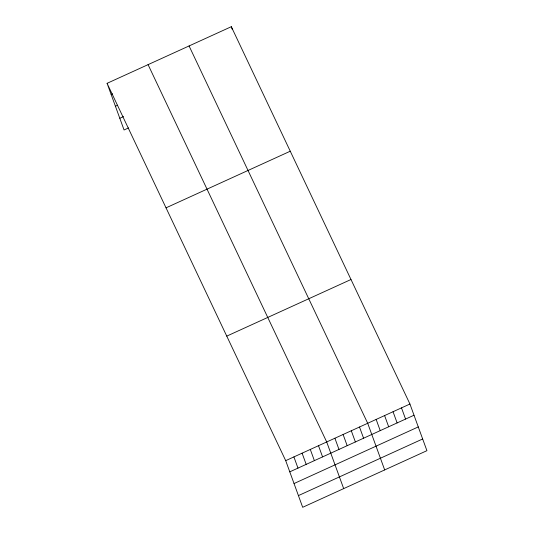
<?xml version="1.0" encoding="UTF-8"?>
<svg xmlns="http://www.w3.org/2000/svg" width="534" height="534" viewBox="0 0 534 534"><rect width="100%" height="100%" fill="white"/><g stroke="black" fill="none" stroke-linecap="round" stroke-linejoin="round"><path stroke-width="0.8" d="M107.08 83.324L231.315 26.7L409.938 404.024L426.92 450.676L302.685 507.3L285.703 460.648L107.08 83.324L124.062 129.976L128.534 127.94M111.159 94.525L112.647 93.844M115.417 106.226L117.654 105.205M119.803 118.274L123.528 116.579M166.027 207.839L290.262 151.215M226.756 336.126L350.992 279.509M285.703 460.648L409.938 404.024M289.782 471.849L414.017 415.225M294.04 483.544L418.276 426.92M298.426 495.599L422.661 438.975M189.076 45.951L367.699 423.275L384.68 469.927M148.078 64.641L326.701 441.958L343.682 488.617M401.495 407.876L405.566 419.077M393.044 411.721L397.122 422.921M384.593 415.572L388.672 426.773M376.15 419.424L380.221 430.624M231.315 26.7L232.403 29.684M359.502 427.013L363.574 438.214M351.299 430.751L355.377 441.952M343.102 434.489L347.18 445.69M334.898 438.22L338.977 449.421M318.504 445.696L322.576 456.897M310.301 449.434L314.379 460.635M302.104 453.172L306.176 464.373M293.9 456.91L297.979 468.111"/></g></svg>
